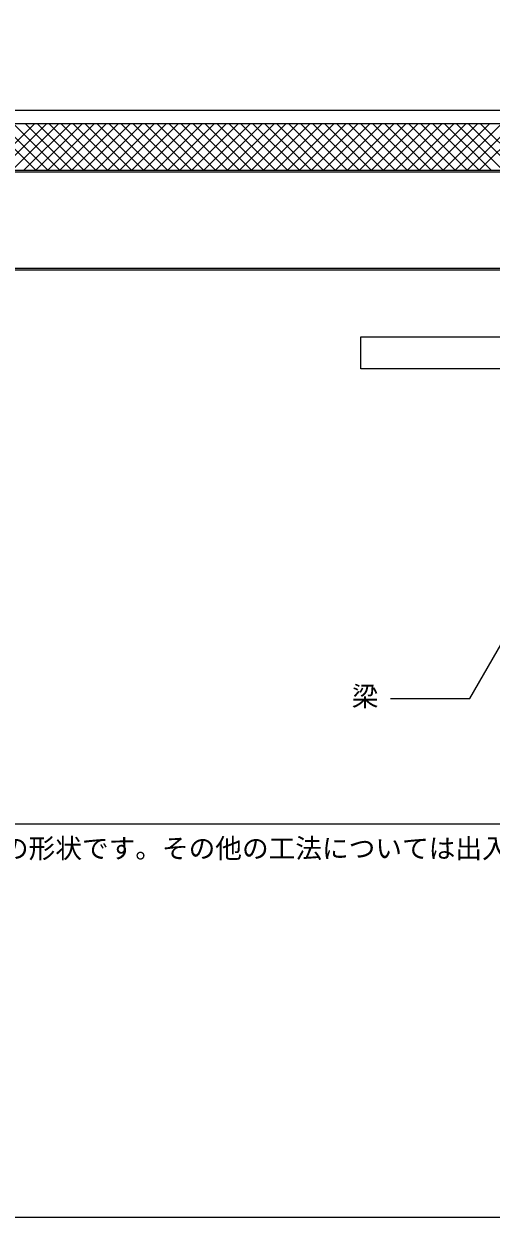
# Model space of a CAD drawing. Units: millimetres, scale not verified. Extents: x -1380 to 1380, y -955 to 955.
# Drawn here: x -464 to -113, y -955 to -60 of the extents above; entities that cross this region are included whole.
import ezdxf
from ezdxf.enums import TextEntityAlignment as Align

# ---------------------------------------------------------------- set-up
doc = ezdxf.new("R2010")
doc.units = ezdxf.units.MM
doc.header["$LTSCALE"] = 3
for name, color, linetype, lineweight in [('0-0_0', 7, 'Continuous', 18), ('0-1_BOUSUI', 1, 'Continuous', 18), ('0-2_MOJI', 7, 'Continuous', 18), ('0-3_HATCH', 9, 'Continuous', 18), ('0-6_TEKKOTU', 7, 'Continuous', 18), ('0-8_dekki', 3, 'Continuous', 18), ('0-A_dannnetu', 6, 'Continuous', 18), ('0-B_WAKU', 7, 'Continuous', 18)]:
    doc.layers.add(name, color=color, linetype=linetype, lineweight=lineweight)
doc.styles.add('ＭＳ ゴシック', font='')
doc.styles.get('ＭＳ ゴシック').set_extended_font_data('MS Gothic')

msp = doc.modelspace()

# ---------------------------------------------------------------- linework, layer by layer
at = {"layer": '0-0_0'}
msp.add_lwpolyline([(-899.957, -659.969), (900.043, -659.969), (900.043, 540.031), (-899.957, 540.031)], close=True, dxfattribs=at)
at = {"layer": '0-1_BOUSUI'}
msp.add_lwpolyline([(-899.957, -124.324), (239.257, -124.324), (279.615, -164.682), (279.615, -278.97)], dxfattribs=at)
at = {"layer": '0-2_MOJI'}
msp.add_lwpolyline([(-188.759, -565.883), (-129.21, -565.883), (-61.224, -448.126)], dxfattribs=at)
at = {"layer": '0-3_HATCH'}
for p, q in [((-490.429, -169.324), (-455.429, -134.324)), ((-454.647, -169.324), (-489.647, -134.324)), ((-481.448, -169.324), (-446.448, -134.324)), ((-445.667, -169.324), (-480.667, -134.324)), ((-472.468, -169.324), (-437.468, -134.324)), ((-436.687, -169.324), (-471.687, -134.324)), ((-463.488, -169.324), (-428.488, -134.324)), ((-427.707, -169.324), (-462.707, -134.324)), ((-454.508, -169.324), (-419.508, -134.324)), ((-418.726, -169.324), (-453.726, -134.324)), ((-445.527, -169.324), (-410.527, -134.324)), ((-409.746, -169.324), (-444.746, -134.324)), ((-436.547, -169.324), (-401.547, -134.324)), ((-400.766, -169.324), (-435.766, -134.324)), ((-427.567, -169.324), (-392.567, -134.324)), ((-391.786, -169.324), (-426.786, -134.324)), ((-418.587, -169.324), (-383.587, -134.324)), ((-382.805, -169.324), (-417.805, -134.324)), ((-409.606, -169.324), (-374.606, -134.324)), ((-373.825, -169.324), (-408.825, -134.324)), ((-400.626, -169.324), (-365.626, -134.324)), ((-364.845, -169.324), (-399.845, -134.324)), ((-391.646, -169.324), (-356.646, -134.324)), ((-355.865, -169.324), (-390.865, -134.324)), ((-382.666, -169.324), (-347.666, -134.324)), ((-346.884, -169.324), (-381.884, -134.324)), ((-373.685, -169.324), (-338.685, -134.324)), ((-337.904, -169.324), (-372.904, -134.324)), ((-364.705, -169.324), (-329.705, -134.324)), ((-328.924, -169.324), (-363.924, -134.324)), ((-355.725, -169.324), (-320.725, -134.324)), ((-319.944, -169.324), (-354.944, -134.324)), ((-346.745, -169.324), (-311.745, -134.324)), ((-310.963, -169.324), (-345.963, -134.324)), ((-337.764, -169.324), (-302.764, -134.324)), ((-301.983, -169.324), (-336.983, -134.324)), ((-328.784, -169.324), (-293.784, -134.324)), ((-293.003, -169.324), (-328.003, -134.324)), ((-319.804, -169.324), (-284.804, -134.324)), ((-284.023, -169.324), (-319.023, -134.324)), ((-310.823, -169.324), (-275.823, -134.324)), ((-275.042, -169.324), (-310.042, -134.324)), ((-301.843, -169.324), (-266.843, -134.324)), ((-266.062, -169.324), (-301.062, -134.324)), ((-292.863, -169.324), (-257.863, -134.324)), ((-257.082, -169.324), (-292.082, -134.324)), ((-283.883, -169.324), (-248.883, -134.324)), ((-248.102, -169.324), (-283.102, -134.324)), ((-274.902, -169.324), (-239.902, -134.324)), ((-239.121, -169.324), (-274.121, -134.324)), ((-265.922, -169.324), (-230.922, -134.324)), ((-230.141, -169.324), (-265.141, -134.324)), ((-256.942, -169.324), (-221.942, -134.324)), ((-221.161, -169.324), (-256.161, -134.324)), ((-247.962, -169.324), (-212.962, -134.324)), ((-212.181, -169.324), (-247.181, -134.324)), ((-238.981, -169.324), (-203.981, -134.324)), ((-203.2, -169.324), (-238.2, -134.324)), ((-230.001, -169.324), (-195.001, -134.324)), ((-194.22, -169.324), (-229.22, -134.324)), ((-221.021, -169.324), (-186.021, -134.324)), ((-185.24, -169.324), (-220.24, -134.324)), ((-212.041, -169.324), (-177.041, -134.324)), ((-176.26, -169.324), (-211.26, -134.324)), ((-203.06, -169.324), (-168.06, -134.324)), ((-167.279, -169.324), (-202.279, -134.324)), ((-194.08, -169.324), (-159.08, -134.324)), ((-158.299, -169.324), (-193.299, -134.324)), ((-185.1, -169.324), (-150.1, -134.324)), ((-149.319, -169.324), (-184.319, -134.324)), ((-176.12, -169.324), (-141.12, -134.324)), ((-140.339, -169.324), (-175.339, -134.324)), ((-167.139, -169.324), (-132.139, -134.324)), ((-131.358, -169.324), (-166.358, -134.324)), ((-158.159, -169.324), (-123.159, -134.324)), ((-122.378, -169.324), (-157.378, -134.324)), ((-149.179, -169.324), (-114.179, -134.324)), ((-113.398, -169.324), (-148.398, -134.324)), ((-140.199, -169.324), (-105.199, -134.324)), ((-104.417, -169.324), (-139.417, -134.324)), ((-131.218, -169.324), (-96.218, -134.324)), ((-95.437, -169.324), (-130.437, -134.324)), ((-122.238, -169.324), (-87.238, -134.324)), ((-86.457, -169.324), (-121.457, -134.324))]:
    msp.add_line(p, q, dxfattribs=at)
at = {"layer": '0-6_TEKKOTU'}
msp.add_lwpolyline([(-85.385, -318.324), (-210.885, -318.324), (-210.885, -294.324), (89.115, -294.324), (89.115, -318.324), (-36.385, -318.324)], dxfattribs=at)
at = {"layer": '0-8_dekki'}
for p, q in [((-899.957, -170.524), (264.115, -170.524)), ((264.115, -243.124), (-899.957, -243.124))]:
    msp.add_line(p, q, dxfattribs=at)
msp.add_lwpolyline([(-899.957, -169.324), (264.115, -169.324), (264.115, -244.324), (-899.957, -244.324)], dxfattribs=at)
at = {"layer": '0-A_dannnetu'}
msp.add_line((-899.957, -134.324), (235.115, -134.324), dxfattribs=at)
at = {"layer": '0-B_WAKU'}
msp.add_lwpolyline([(-1379.957, -954.969), (1380.043, -954.969), (1380.043, 955.031), (-1379.957, 955.031)], close=True, dxfattribs=at)

# ---------------------------------------------------------------- texts
at = {"layer": '0-2_MOJI', "style": 'ＭＳ ゴシック'}
for s, p in [('梁', (-217.749, -575.883)), ('※こちらの図は熱工法とストライプ工法の場合の形状です。その他の工法については出入隅の形状等一部が異なります。', (-899.957, -689.969))]:
    msp.add_text(s, height=14.66, dxfattribs=at).set_placement(p, align=Align.BOTTOM_LEFT)

doc.saveas('drawing.dxf')
